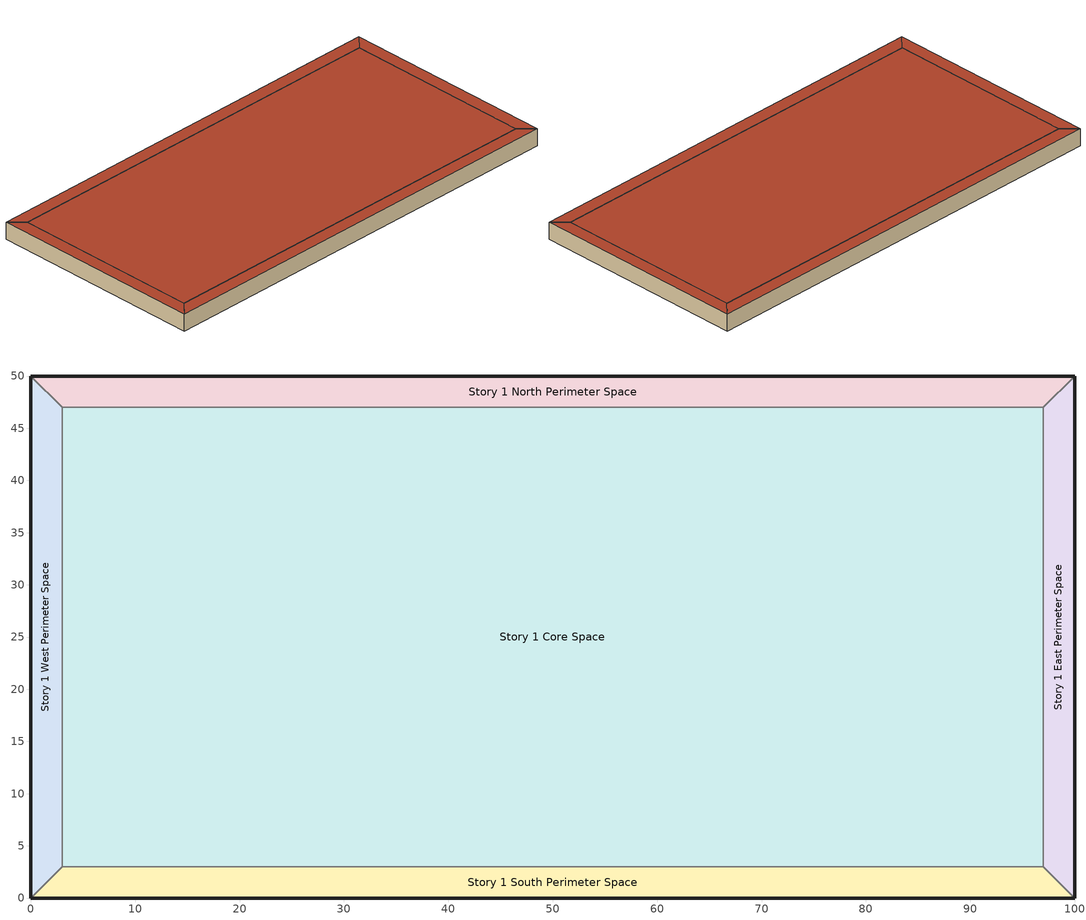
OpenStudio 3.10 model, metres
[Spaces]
Story 1 West Perimeter Space
 floor ground: 0,0 0,50 3,47 3,3 z0
 wall outside: 0,50 0,0 z0:4
 wall to Story 1 North Perimeter Space: 3,47 0,50 z0:4
 wall to Story 1 Core Space: 3,3 3,47 z0:4
 wall to Story 1 South Perimeter Space: 0,0 3,3 z0:4
 roof outside: 3,3 3,47 0,50 0,0 z4
Story 1 North Perimeter Space
 floor ground: 0,50 100,50 97,47 3,47 z0
 wall outside: 100,50 0,50 z0:4
 wall to Story 1 East Perimeter Space: 97,47 100,50 z0:4
 wall to Story 1 Core Space: 3,47 97,47 z0:4
 roof outside: 3,47 97,47 100,50 0,50 z4
Story 1 East Perimeter Space
 floor ground: 100,50 100,0 97,3 97,47 z0
 wall outside: 100,0 100,50 z0:4
 wall to Story 1 South Perimeter Space: 97,3 100,0 z0:4
 wall to Story 1 Core Space: 97,47 97,3 z0:4
 roof outside: 97,47 97,3 100,0 100,50 z4
Story 1 South Perimeter Space
 floor ground: 100,0 0,0 3,3 97,3 z0
 wall outside: 0,0 100,0 z0:4
 wall to Story 1 Core Space: 97,3 3,3 z0:4
 roof outside: 97,3 3,3 0,0 100,0 z4
Story 1 Core Space
 floor ground: 3,3 3,47 97,47 97,3 z0
 roof outside: 97,3 97,47 3,47 3,3 z4
[Building]
Building 1: Space Type=Baseline Model Space Type; Default Construction Set=ASHRAE_189.1-2009_ClimateZone 4-5 (mdoff)_ConstSet
[SizingPeriod:DesignDay] Barometric Pressure {Pa}=98934; Rain Indicator=No; Snow Indicator=No; Day of Month=21; Daylight Saving Time Indicator=No; Humidity Condition Type=Wetbulb; Dry-Bulb Temperature Range Modifier Type=DefaultMultipliers
Name | Maximum Dry-Bulb Temperature {C} | Daily Dry-Bulb Temperature Range {deltaC} | Wind Speed {m/s} | Wind Direction {deg} | Sky Clearness | Month | Day Type | Wetbulb or DewPoint at Maximum Dry-Bulb {C} | Solar Model Indicator | ASHRAE Clear Sky Optical Depth for Beam Irradiance | ASHRAE Clear Sky Optical Depth for Diffuse Irradiance
Chicago Ohare Intl Ap Ann Htg 99.6% Condns DB | -20 | 0 | 4.9 | 270 | 0 | 1 | WinterDesignDay | -20 | ASHRAEClearSky
Chicago Ohare Intl Ap Ann Clg .4% Condns DB=>MWB | 33.3 | 10.5 | 5.2 | 230 |  | 7 | SummerDesignDay | 23.7 | ASHRAETau | 0.455 | 2.05
[DefaultConstructionSet]
ASHRAE_189.1-2009_ClimateZone 4-5 (mdoff)_ConstSet: Default Exterior Surface Constructions=ASHRAE_189.1-2009_ClimateZone 4-5 (mdoff)_Exterior_DefSurfCons; Default Interior Surface Constructions=000_Interior_DefSurfCons; Default Ground Contact Surface Constructions=000_Ground_DefSurfCons; Default Exterior SubSurface Constructions=ASHRAE_189.1-2009_ClimateZone 4-5 (mdoff)_Exterior_DefSubCons; Default Interior SubSurface Constructions=000_Interior_DefSubCons; Interior Partition Construction=000_Interior Partition
[DefaultSurfaceConstructions]
Name | Floor Construction | Wall Construction | Roof Ceiling Construction
ASHRAE_189.1-2009_ClimateZone 4-5 (mdoff)_Exterior_DefSurfCons | 000_ExtSlabCarpet_4in_ClimateZone 1-8 | ASHRAE_189.1-2009_ExtWall_SteelFrame_ClimateZone 4-8 | ASHRAE_189.1-2009_ExtRoof_IEAD_ClimateZone 2-5
000_Interior_DefSurfCons | 000_Interior Floor | 000_Interior Wall | 000_Interior Ceiling
000_Ground_DefSurfCons | 000_ExtSlabCarpet_4in_ClimateZone 1-8 | 000_ExtSlabCarpet_4in_ClimateZone 1-8 | 000_ExtSlabCarpet_4in_ClimateZone 1-8
[DefaultSubSurfaceConstructions] Glass Door Construction=000_Exterior Window; Skylight Construction=000_Exterior Window; Tubular Daylight Dome Construction=000_Interior Window; Tubular Daylight Diffuser Construction=000_Interior Window
Name | Fixed Window Construction | Operable Window Construction | Door Construction
ASHRAE_189.1-2009_ClimateZone 4-5 (mdoff)_Exterior_DefSubCons | ASHRAE_189.1-2009_ExtWindow_ClimateZone 4-5 | ASHRAE_189.1-2009_ExtWindow_ClimateZone 4-5 | 000_Exterior Door
000_Interior_DefSubCons | 000_Interior Window | 000_Interior Window | 000_Interior Door
[Construction]
000_Interior Partition; 000_Interior Door: 000_G05 25mm wood
000_ExtSlabCarpet_4in_ClimateZone 1-8: MAT-CC05 4 HW CONCRETE, CP02 CARPET PAD
ASHRAE_189.1-2009_ExtWall_SteelFrame_ClimateZone 4-8: MAT-SHEATH, Wall Insulation [39], 1/2IN Gypsum
ASHRAE_189.1-2009_ExtRoof_IEAD_ClimateZone 2-5: Roof Membrane, Roof Insulation [21], Metal Decking
000_Interior Floor: 000_F16 Acoustic tile, 000_F05 Ceiling air space resistance, 000_M11 100mm lightweight concrete
000_Interior Wall: 000_G01a 19mm gypsum board, 000_F04 Wall air space resistance, 000_G01a 19mm gypsum board
000_Interior Ceiling: 000_M11 100mm lightweight concrete, 000_F05 Ceiling air space resistance, 000_F16 Acoustic tile
ASHRAE_189.1-2009_ExtWindow_ClimateZone 4-5: Theoretical Glass [207]
000_Exterior Door: 000_F08 Metal surface, 000_I01 25mm insulation board
000_Exterior Window: 000_Clear 3mm, 000_Air 13mm, 000_Clear 3mm
000_Interior Window: 000_Clear 3mm
[Material]
Name | Roughness | Thickness {m} | Conductivity {W/m-K} | Density {kg/m3} | Specific Heat {J/kg-K} | Thermal Absorptance | Solar Absorptance | Visible Absorptance
000_G05 25mm wood | MediumSmooth | 0.0254 | 0.15 | 608 | 1630
MAT-CC05 4 HW CONCRETE | Rough | 0.1016 | 1.311 | 2240 | 836.8 | 0.9 | 0.7 | 0.7
Wall Insulation [39] | MediumRough | 0.1184 | 0.045 | 265 | 836.8 | 0.9 | 0.7 | 0.7
1/2IN Gypsum | Smooth | 0.0127 | 0.16 | 784.9 | 830 | 0.9 | 0.92 | 0.92
Roof Membrane | VeryRough | 0.0095 | 0.16 | 1121.29 | 1460 | 0.9 | 0.7 | 0.7
Roof Insulation [21] | MediumRough | 0.2105 | 0.049 | 265 | 836.8 | 0.9 | 0.7 | 0.7
Metal Decking | MediumSmooth | 0.0015 | 45.006 | 7680 | 418.4 | 0.9 | 0.7 | 0.3
000_F16 Acoustic tile | MediumSmooth | 0.0191 | 0.06 | 368 | 590
000_M11 100mm lightweight concrete | MediumRough | 0.1016 | 0.53 | 1280 | 840
000_G01a 19mm gypsum board | MediumSmooth | 0.019 | 0.16 | 800 | 1090
000_F08 Metal surface | Smooth | 0.0008 | 45.28 | 7824 | 500
000_I01 25mm insulation board | MediumRough | 0.0254 | 0.03 | 43 | 1210
[Material:NoMass] Thermal Absorptance=0.9; Solar Absorptance=0.7
Name | Roughness | Thermal Resistance {m2-K/W} | Visible Absorptance
CP02 CARPET PAD | VeryRough | 0.2165 | 0.8
MAT-SHEATH | Rough | 0.3626 | 0.7
[Material:AirGap]
Name | Thermal Resistance {m2-K/W}
000_F05 Ceiling air space resistance | 0.18
000_F04 Wall air space resistance | 0.15
[WindowMaterial:Glazing] Optical Data Type=SpectralAverage; Thickness {m}=0.003; Infrared Transmittance at Normal Incidence=0
Name | Solar Transmittance at Normal Incidence | Front Side Solar Reflectance at Normal Incidence | Back Side Solar Reflectance at Normal Incidence | Visible Transmittance at Normal Incidence | Front Side Visible Reflectance at Normal Incidence | Back Side Visible Reflectance at Normal Incidence | Front Side Infrared Hemispherical Emissivity | Back Side Infrared Hemispherical Emissivity | Conductivity {W/m-K} | Dirt Correction Factor for Solar and Visible Transmittance | Solar Diffusing
Theoretical Glass [207] | 0.3311 | 0.6189 | 0.6189 | 0.44 | 0.51 | 0.51 | 0.9 | 0.9 | 0.0133 | 1 | No
000_Clear 3mm | 0.837 | 0.075 | 0.075 | 0.898 | 0.081 | 0.081 | 0.84 | 0.84 | 0.9
[WindowMaterial:Gas]
000_Air 13mm: Gas Type=Air; Thickness {m}=0.0127
[BuildingStory]
Story 1: Nominal Z Coordinate {m}=0; Nominal Floor to Floor Height {m}=4
[Space] Building Story=Story 1
Name | Thermal Zone
Story 1 West Perimeter Space | Story 1 West Perimeter Thermal Zone
Story 1 North Perimeter Space | Story 1 North Perimeter Thermal Zone
Story 1 East Perimeter Space | Story 1 East Perimeter Thermal Zone
Story 1 South Perimeter Space | Story 1 South Perimeter Thermal Zone
Story 1 Core Space | Story 1 Core Thermal Zone
[ThermalZone] Use Ideal Air Loads=No
Story 1 Core Thermal Zone; Story 1 East Perimeter Thermal Zone; Story 1 North Perimeter Thermal Zone; Story 1 South Perimeter Thermal Zone; Story 1 West Perimeter Thermal Zone
[Sizing:Zone] Zone Cooling Design Supply Air Temperature Input Method=SupplyAirTemperature; Zone Cooling Design Supply Air Temperature {C}=14; Zone Cooling Design Supply Air Temperature Difference {deltaC}=11.11; Zone Heating Design Supply Air Temperature Input Method=SupplyAirTemperature; Zone Heating Design Supply Air Temperature {C}=40; Zone Heating Design Supply Air Temperature Difference {deltaC}=11.11; Zone Cooling Design Supply Air Humidity Ratio {kg-H2O/kg-air}=0.0085; Zone Heating Design Supply Air Humidity Ratio {kg-H2O/kg-air}=0.008; Cooling Design Air Flow Method=DesignDay; Heating Design Air Flow Method=DesignDay; Account for Dedicated Outdoor Air System=No; Dedicated Outdoor Air System Control Strategy=NeutralSupplyAir; Dedicated Outdoor Air Low Setpoint Temperature for Design {C}=autosize; Dedicated Outdoor Air High Setpoint Temperature for Design {C}=autosize; Zone Load Sizing Method=Sensible Load Only No Latent Load; Zone Latent Cooling Design Supply Air Humidity Ratio Input Method=HumidityRatioDifference; Zone Cooling Design Supply Air Humidity Ratio Difference {kgWater/kgDryAir}=0.005; Zone Latent Heating Design Supply Air Humidity Ratio Input Method=HumidityRatioDifference; Zone Humidification Design Supply Air Humidity Ratio Difference {kgWater/kgDryAir}=0.005; Sizing Option=Coincident
Story 1 Core Thermal Zone; Story 1 East Perimeter Thermal Zone; Story 1 North Perimeter Thermal Zone; Story 1 South Perimeter Thermal Zone; Story 1 West Perimeter Thermal Zone
[SpaceType]
Baseline Model Space Type: Default Schedule Set=Baseline Model Schedule Set; Design Specification Outdoor Air Object=Baseline Model OA
[DefaultScheduleSet]
Baseline Model Schedule Set: Number of People Schedule=Baseline Model People Lights and Equipment Schedule; People Activity Level Schedule=Baseline Model People Activity Schedule; Lighting Schedule=Baseline Model People Lights and Equipment Schedule; Electric Equipment Schedule=Baseline Model People Lights and Equipment Schedule; Infiltration Schedule=Baseline Model Infiltration Schedule
[DesignSpecification:OutdoorAir]
Baseline Model OA: Outdoor Air Method=Sum; Outdoor Air Flow per Person {m3/s-person}=0.00943895
[SpaceInfiltration:DesignFlowRate]
Baseline Model Infiltration: Space or SpaceType=Baseline Model Space Type; Design Flow Rate Calculation Method=Flow/ExteriorArea; Flow per Exterior Surface Area {m3/s-m2}=0.0003048; Density Basis=Outdoor
[People:Definition]
Baseline Model People Definition: Number of People Calculation Method=People/Area; People per Space Floor Area {person/m2}=0.0538196; Fraction Radiant=0.3
[People]
Baseline Model People: People Definition=Baseline Model People Definition; Space or SpaceType=Baseline Model Space Type; Multiplier=1
[Lights:Definition]
Baseline Model Lights Definition: Design Level Calculation Method=Watts/Area; Watts per Space Floor Area {W/m2}=10.7639
[Lights]
Baseline Model Lights: Lights Definition=Baseline Model Lights Definition; Space or SpaceType=Baseline Model Space Type; Fraction Replaceable=1
[ElectricEquipment:Definition]
Baseline Model Electric Equipment Definition: Design Level Calculation Method=Watts/Area; Watts per Space Floor Area {W/m2}=10.7639
[ElectricEquipment]
Baseline Model Electric Equipment: Electric Equipment Definition=Baseline Model Electric Equipment Definition; Space or SpaceType=Baseline Model Space Type
[PythonPlugin:OutputVariable] Type of Data in Variable=Averaged; Update Frequency=ZoneTimestep; Units=C
Name | Python Plugin Variable
Averaged Building Temperature | AverageBuildingTemp
Running Averaged Building Temperature 1 | RunningAverageBuildingTemp
[PythonPlugin:TrendVariable]
Running Averaged Building Temperature: Name of a Python Plugin Variable=AverageBuildingTemp; Number of Timesteps to be Logged=96
[External:File]
External File 1: File=python_plugin_search_paths_program.py
[PythonPlugin:Instance]
Python Plugin Instance 1: Run During Warmup Days=No; External File=External File 1; Plugin Class=AverageZoneTemps
[PythonPlugin:SearchPaths]
Add Current Working Directory to Search Path=Yes; Add Input File Directory to Search Path=Yes; Add epin Environment Variable to Search Path=Yes; Search Path 1=/home/julien/Software/Others/OpenStudio-resources/model/simulationtests
[Schedule:Ruleset]
Name | Default Day Schedule | Summer Design Day Schedule | Winter Design Day Schedule
Baseline Model Infiltration Schedule | Baseline Model Infiltration Schedule Schedule All Days | Baseline Model Infiltration Schedule Summer Design Day | Baseline Model Infiltration Schedule Winter Design Day
Baseline Model People Lights and Equipment Schedule | Baseline Model People Lights and Equipment Schedule Schedule Week Day | Baseline Model People Lights and Equipment Schedule Summer Design Day | Baseline Model People Lights and Equipment Schedule Winter Design Day
Baseline Model People Activity Schedule | Baseline Model People Activity Schedule Default
[Schedule:Day]
Baseline Model Infiltration Schedule Schedule All Days: 6, 0, 1, 22, 0, 0.25, 24, 0, 1
Baseline Model Infiltration Schedule Winter Design Day; Baseline Model Infiltration Schedule Summer Design Day; Baseline Model People Lights and Equipment Schedule Summer Design Day: 24, 0, 1
Baseline Model People Lights and Equipment Schedule Schedule Week Day: 6, 0, 0, 7, 0, 0.1, 8, 0, 0.2, 12, 0, 0.95, 13, 0, 0.5, 17, 0, 0.95, 18, 0, 0.7, 20, 0, 0.4, 22, 0, 0.1, 24, 0, 0.05
Baseline Model People Lights and Equipment Schedule Winter Design Day; Baseline Model People Lights and Equipment Schedule Schedule Sunday: 24, 0, 0
Baseline Model People Lights and Equipment Schedule Saturday: 6, 0, 0, 8, 0, 0.1, 14, 0, 0.5, 17, 0, 0.1, 24, 0, 0
Baseline Model People Activity Schedule Default: 24, 0, 120
[Schedule:Rule] Schedule Ruleset=Baseline Model People Lights and Equipment Schedule
Name | Rule Order | Day Schedule | Apply Saturday | Apply Sunday
Baseline Model People Lights and Equipment Schedule Saturday Rule | 1 | Baseline Model People Lights and Equipment Schedule Saturday | Yes
Baseline Model People Lights and Equipment Schedule Sunday Rule | 0 | Baseline Model People Lights and Equipment Schedule Schedule Sunday |  | Yes
